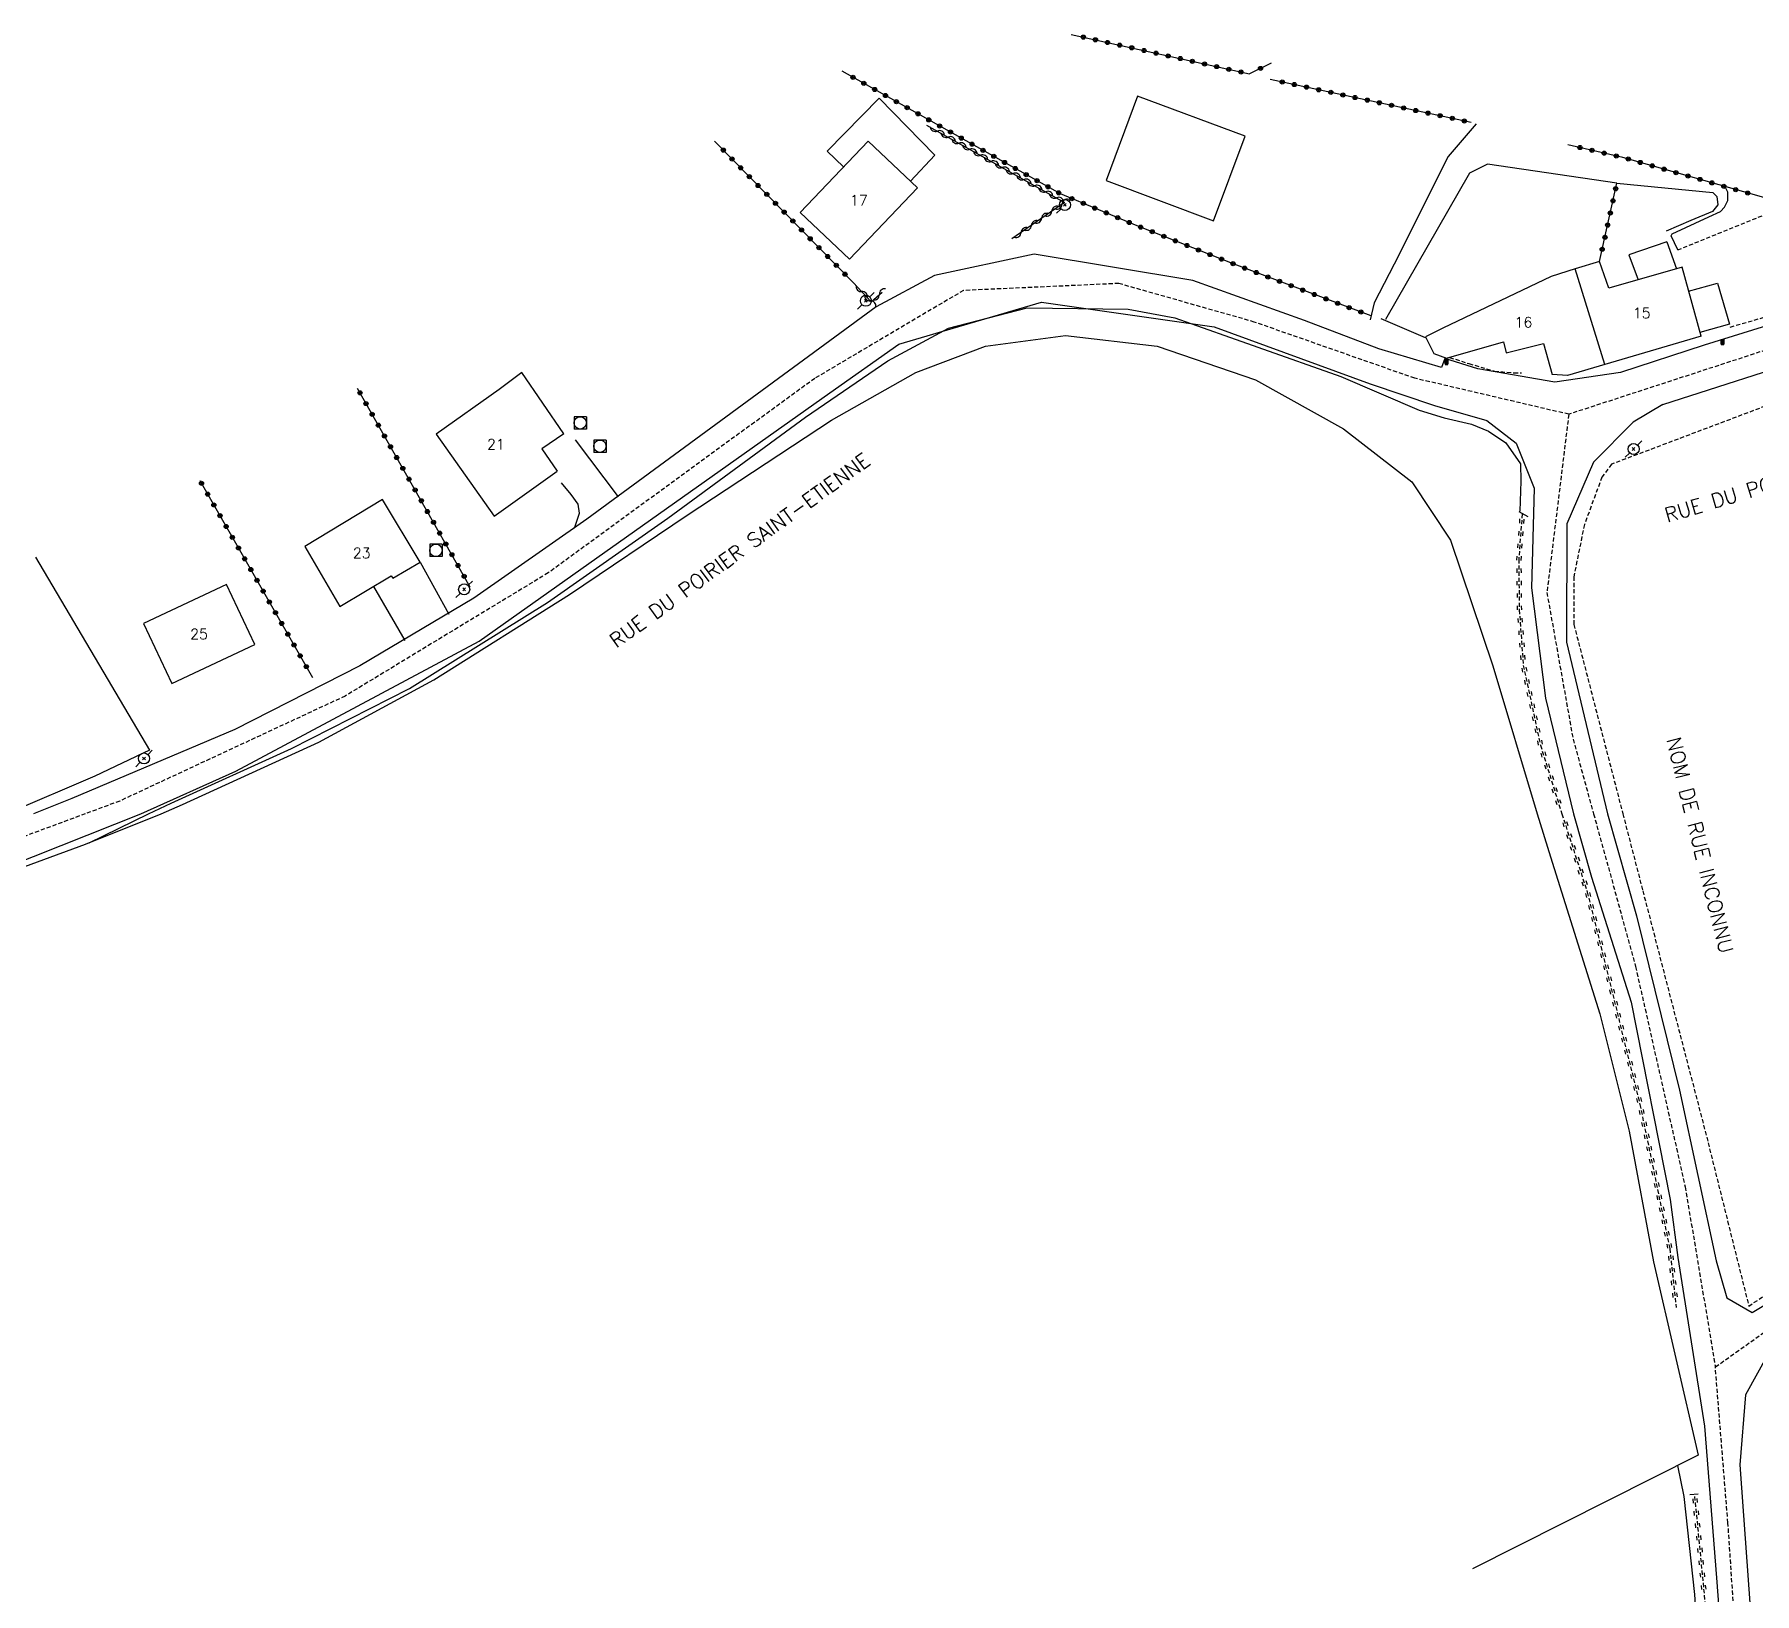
# Model space of a CAD drawing. Header units: millimetres. Extents: x 174000 to 175001, y 112000 to 113000.
# Drawn here: x 174452.9 to 174660.6, y 112576.8 to 112765.1 of the extents above; entities that cross this region are included whole.
import ezdxf
from ezdxf.enums import TextEntityAlignment as Align

# ---------------------------------------------------------------- set-up
doc = ezdxf.new("R2010")
doc.units = ezdxf.units.MM
doc.linetypes.add('DASHED', pattern=[0.75, 0.5, -0.25])
doc.layers.get('0').update_dxf_attribs({"linetype": 'CONTINUOUS'})
for name, color, linetype in [('W0001', 6, 'DASHED'), ('W0008', 7, 'CONTINUOUS'), ('W0017', 7, 'CONTINUOUS'), ('W0101', 7, 'CONTINUOUS'), ('W0104', 1, 'CONTINUOUS'), ('W0112', 1, 'DASHED'), ('W0120', 7, 'CONTINUOUS'), ('W0211', 2, 'CONTINUOUS'), ('W0214', 2, 'CONTINUOUS'), ('W0220', 5, 'DASHED'), ('W0303', 7, 'CONTINUOUS'), ('W0310', 3, 'CONTINUOUS'), ('W0322', 7, 'CONTINUOUS'), ('W0323', 7, 'CONTINUOUS'), ('W0330', 7, 'CONTINUOUS'), ('W0401', 7, 'CONTINUOUS'), ('W0420', 7, 'CONTINUOUS'), ('W0473', 7, 'CONTINUOUS'), ('W0989', 7, 'CONTINUOUS'), ('W0991', 7, 'CONTINUOUS'), ('W1102', 7, 'CONTINUOUS')]:
    doc.layers.add(name, color=color, linetype=linetype)
doc.styles.get("Standard").update_dxf_attribs({"font": 'romans.shx', "width": 0.85})

# ---------------------------------------------------------------- blocks, each defined once
blk = doc.blocks.new('T401')
for p, q in [((-0.3, 0.3), (0, 0.3)), ((-0.3, -0.25), (-0.3, 0.3)), ((-0.3, 0.15), (0, 0.15)), ((-0.3, 0), (0, 0)), ((0, 0.3), (0, -0.25)), ((-0.3, -0.15), (0, -0.15)), ((-0.3, -0.25), (-0.3, -0.3)), ((-0.3, -0.3), (0, -0.3)), ((0, -0.3), (0, -0.25))]:
    blk.add_line(p, q)
blk = doc.blocks.new('T473')
for p, q in [((-0.166667, 0.166667), (0.166667, -0.166667)), ((-0.166667, -0.166667), (0.166667, 0.166667)), ((0.500001, 0.500001), (1.000002, 1.000002)), ((-1.000002, -1.000002), (-0.500001, -0.500001))]:
    blk.add_line(p, q)
blk.add_ellipse((0, 0), major_axis=(0.471405, 0.471405), ratio=1, start_param=5.4977871438, end_param=11.780972451)
blk = doc.blocks.new('T420')
for p, q in [((0.75, 0.75), (-0.75, 0.75)), ((-0.75, 0.75), (-0.75, -0.75)), ((0.75, 0.75), (0.75, -0.75)), ((0.75, -0.75), (-0.75, -0.75))]:
    blk.add_line(p, q)
blk.add_ellipse((0, 0), major_axis=(-0.53, 0.53), ratio=1, start_param=3.926991, end_param=10.210176)
blk = doc.blocks.new('t323o')
at = {"color": 0, "linetype": 'Continuous'}
for radius in [0.25, 0.15]:
    blk.add_circle((0, 0), radius, dxfattribs=at)
blk = doc.blocks.new('t322o')
at = {"color": 0, "linetype": 'Continuous'}
for radius in [0.25, 0.15]:
    blk.add_circle((0, 0), radius, dxfattribs=at)
blk = doc.blocks.new('t310o')
at = {"color": 0, "linetype": 'Continuous'}
for centre, start, end in [((-0.5, 0.38), 216.8699, 323.1304), ((0.5, -0.37), 36.8699, 143.1303)]:
    blk.add_arc(centre, 0.625, start, end, dxfattribs=at)
blk = doc.blocks.new('t220o')
at = {"color": 0, "linetype": 'Continuous'}
for p, q in [((-0.25, 0.25), (0.25, 0.25)), ((-0.25, -0.25), (0.25, -0.25))]:
    blk.add_line(p, q, dxfattribs=at)

msp = doc.modelspace()

# ---------------------------------------------------------------- linework, layer by layer
at = {"layer": 'W0001'}
for points in [[(174841.88, 112727.09), (174824.91, 112736.32), (174801.29, 112747.64), (174789.46, 112751.99), (174766.4, 112751.75), (174747.29, 112750.4), (174722, 112744.62), (174672.71, 112730.5), (174638.2, 112719.26)], [(174638.2, 112719.26), (174619.6, 112723.61), (174600.22, 112730.4), (174583.86, 112735.06), (174565.08, 112734.21), (174547.14, 112723.6), (174514.94, 112700.11), (174490.4, 112685.22), (174463.17, 112672.54), (174459.02, 112671)], [(174638.2, 112719.26), (174635.56, 112697.72), (174638.72, 112680.01), (174641.2, 112671)], [(174459.02, 112671), (174428.64, 112659.74), (174401.81, 112652), (174366.78, 112643.09), (174327.46, 112632.96), (174299.38, 112625.79), (174272.42, 112618.98)], [(174641.2, 112671), (174646.27, 112652.54), (174652.26, 112625.93), (174655.91, 112604.18)], [(174655.91, 112604.18), (174673.95, 112616.96), (174700.27, 112634.42), (174727.07, 112651.78), (174756.61, 112671)], [(174595.85, 112171), (174599.1, 112192.9), (174604.62, 112223.25), (174610.13, 112246.88), (174620.47, 112290.99), (174631.07, 112338.17), (174639.78, 112375.72), (174649.17, 112416.22), (174656.26, 112446.24), (174661.36, 112475.16), (174661.72, 112505.61), (174660.26, 112542.99), (174657.43, 112585.35), (174655.91, 112604.18)]]:
    msp.add_lwpolyline(points, dxfattribs=at)
at = {"layer": 'W0008'}
for points in [[(174727.61, 112748.25), (174715.55, 112745.25), (174683.76, 112736.65), (174654.55, 112727.6), (174644.43, 112724.32), (174636.5, 112723.14), (174627.21, 112724.75), (174623.25, 112726.01)], [(174622.84, 112724.92), (174615.24, 112727.15), (174606.3, 112730.57), (174592.79, 112735.43), (174573.62, 112738.6), (174561.57, 112736.03), (174554.54, 112732.23), (174519.6, 112706.57), (174505.94, 112697.06), (174492.18, 112688.86), (174477.08, 112681.2), (174457.41, 112672.83), (174452.75, 112671)], [(174465.74, 112671), (174477.2, 112676.13), (174506.58, 112691.84), (174548.94, 112721.84), (174557.3, 112727.74), (174574.5, 112732.8), (174595.35, 112729.81), (174614.2, 112722.93), (174621.97, 112720.31), (174628.32, 112718.49), (174631.86, 112715.75), (174634.01, 112710.33), (174633.7, 112698.31), (174635.4, 112684.95), (174638.77, 112671)], [(174623.25, 112726.01), (174622.84, 112724.92)], [(174649.56, 112720.45), (174668.35, 112726.47)], [(174649.56, 112720.45), (174645.96, 112718.32), (174641.18, 112713.49), (174637.97, 112706.03), (174637.92, 112691.72), (174642.87, 112671)], [(174366.57, 112640.92), (174403.23, 112650.32), (174430.74, 112658.22), (174449.62, 112664.6), (174465.74, 112671)], [(174638.77, 112671), (174640.93, 112663.36), (174645.73, 112648.24), (174650.43, 112624.41), (174651.37, 112617.38), (174654.59, 112597.02), (174656.06, 112578.71)], [(174642.87, 112671), (174646.39, 112658.68), (174651.58, 112637.6), (174656.02, 112617.01)], [(174686.28, 112623.17), (174672.15, 112613.3), (174662.25, 112605.69), (174659.54, 112600.8), (174658.86, 112592.37), (174660.16, 112574.56), (174662.27, 112539.12), (174663.59, 112504.25), (174663.59, 112481.91), (174662, 112465.92), (174658.39, 112447.66), (174650.41, 112413.46), (174638.63, 112362.74), (174629, 112320.61), (174620.11, 112281.29), (174611.35, 112244.15), (174604.84, 112216.65), (174600.7, 112192.68), (174597.54, 112171)], [(174656.02, 112617.01), (174657.31, 112612.53)], [(174660.34, 112610.76), (174668.05, 112615.37)], [(174657.31, 112612.53), (174660.34, 112610.76)], [(174656.06, 112578.71), (174657.52, 112558.96), (174658.94, 112531.12), (174659.83, 112506.68), (174659.96, 112487.04), (174658.38, 112466.94), (174654.84, 112448.92), (174645.83, 112410.69), (174637.34, 112374.56), (174628.44, 112334.13), (174621.24, 112302.49), (174612.96, 112267.32), (174603.16, 112226.18), (174598.29, 112200.05), (174594.02, 112171)]]:
    msp.add_lwpolyline(points, dxfattribs=at)
at = {"layer": 'W0017'}
for points in [[(174518.2, 112716.18), (174523.4, 112709.29)], [(174518.09, 112705.5), (174518.71, 112707.32), (174518.55, 112708.4), (174517.69, 112709.55), (174516.53, 112710.96)], [(174499.48, 112701.41), (174502.94, 112695.12)], [(174493.84, 112698.47), (174497.63, 112691.93)]]:
    msp.add_lwpolyline(points, dxfattribs=at)
at = {"layer": 'W0101'}
for points in [[(174582.31, 112747.49), (174595.3, 112742.64), (174599.1, 112752.85), (174586.11, 112757.69), (174582.31, 112747.49)], [(174551.34, 112737.98), (174559.52, 112746.62), (174553.56, 112752.27), (174545.37, 112743.62), (174551.34, 112737.98)], [(174499.48, 112701.41), (174494.93, 112708.95), (174485.54, 112703.28), (174489.77, 112696.04), (174495.97, 112699.74), (174496.18, 112699.48)], [(174469.47, 112686.72), (174479.49, 112691.45), (174476.06, 112698.71), (174466.04, 112693.98), (174469.47, 112686.72)]]:
    msp.add_lwpolyline(points, close=True, dxfattribs=at)
for points in [[(174638.99, 112736.81), (174636.06, 112735.91), (174622.97, 112729.65), (174620.89, 112728.62), (174621.9, 112726.6), (174623.44, 112726.02), (174630.3, 112728), (174630.63, 112726.68), (174635.16, 112727.81)], [(174643.04, 112734.48), (174641.92, 112737.71), (174638.99, 112736.81)], [(174654.18, 112728.68), (174651.89, 112737.04), (174643.04, 112734.48)], [(174654.18, 112728.68), (174642.54, 112725.26)], [(174635.16, 112727.81), (174636.2, 112724.07)], [(174511.73, 112724.32), (174509.02, 112722.26)], [(174516.81, 112716.9), (174511.73, 112724.32)], [(174642.54, 112725.26), (174638.03, 112723.94), (174636.2, 112724.07)], [(174509.02, 112722.26), (174501.38, 112716.87)], [(174501.38, 112716.87), (174508.39, 112706.97), (174516.02, 112712.37)], [(174516.81, 112716.9), (174514.16, 112715.08)], [(174514.16, 112715.08), (174516.02, 112712.37)]]:
    msp.add_lwpolyline(points, dxfattribs=at)
at = {"layer": 'W0104'}
for points in [[(174561.61, 112750.55), (174554.91, 112757.44), (174548.61, 112751.05), (174550.61, 112749.16)], [(174561.61, 112750.55), (174558.7, 112747.4)], [(174650.06, 112740.09), (174645.45, 112738.54), (174646.58, 112735.5)], [(174650.06, 112740.09), (174651.2, 112736.84)], [(174652.68, 112734.13), (174656.16, 112735.09), (174657.63, 112730.15), (174654.05, 112729.14)]]:
    msp.add_lwpolyline(points, dxfattribs=at)
at = {"layer": 'W0112'}
for points in [[(174651.36, 112739.11), (174662.38, 112743.58)], [(174697.71, 112733.75), (174643.38, 112713.23), (174642.21, 112711.67), (174640.09, 112705.95), (174638.8, 112699.63), (174638.81, 112693.85), (174638.82, 112693.86), (174644.73, 112671)], [(174657.71, 112729.8), (174666.44, 112732.33), (174666.21, 112733.13)], [(174623.8, 112726.13), (174626.12, 112725.38), (174629.24, 112724.48), (174631.57, 112724.26), (174632.49, 112724.25)], [(174644.73, 112671), (174647.14, 112661.68), (174655.03, 112631.27), (174659.95, 112611.53), (174683.46, 112627.17), (174709.77, 112644.27)]]:
    msp.add_lwpolyline(points, dxfattribs=at)
at = {"layer": 'W0120'}
for points in [[(174633.28, 112706.88), (174632.21, 112707.46)], [(174653.84, 112588.8), (174652.83, 112588.72)]]:
    msp.add_lwpolyline(points, dxfattribs=at)
at = {"layer": 'W0211'}
for points in [[(174627.01, 112754.34), (174623.64, 112750.4), (174617.11, 112737.41), (174614.68, 112732.71), (174614.23, 112730.67)], [(174651.36, 112739.11), (174650.56, 112740.82), (174650.71, 112741.07), (174655.1, 112743.11), (174656.51, 112743.74), (174657.02, 112744.26), (174657.41, 112745.08), (174657.41, 112746.11), (174657, 112746.91)], [(174468.17, 112671), (174470.77, 112672.11), (174487.24, 112679.67), (174501.13, 112687.18), (174517.52, 112697.48), (174531.71, 112707.07), (174549.14, 112718.56), (174559.32, 112724.29), (174567.74, 112727.49), (174577.4, 112728.76), (174588.47, 112727.48), (174600.35, 112723.43), (174610.98, 112717.5), (174619.25, 112711.1), (174623.91, 112704.06), (174629.02, 112688.88), (174634.4, 112671)], [(174459.06, 112667.31), (174468.17, 112671)], [(174634.4, 112671), (174635.98, 112665.78), (174641.97, 112646.82), (174645.5, 112632.64), (174648.43, 112616.88), (174653.84, 112593.54)], [(174652.11, 112588.52), (174653.37, 112576.67), (174654.58, 112558.19), (174655.41, 112542.6), (174656.18, 112528.26), (174657.01, 112510), (174657.29, 112495.51), (174657.1, 112484.79), (174655.39, 112469.69), (174653.48, 112456.92), (174650.07, 112440.21), (174646.05, 112422.3)]]:
    msp.add_lwpolyline(points, dxfattribs=at)
at = {"layer": 'W0214'}
for points in [[(174644.02, 112747.17), (174628.38, 112749.48), (174626.21, 112748.4), (174616.06, 112730.7)], [(174644.02, 112747.17), (174655.62, 112746.03), (174656.1, 112745.57), (174656.21, 112744.54), (174655.55, 112743.75), (174652.96, 112742.67), (174649.98, 112741.38)], [(174466.67, 112671), (174469.4, 112672.29), (174483.94, 112678.9), (174498.17, 112686.13), (174514.84, 112696.51), (174529.37, 112706.71), (174546.02, 112718.93), (174555.96, 112725.7), (174563.29, 112729.66), (174572.8, 112732.13), (174585, 112731.96), (174590.62, 112730.89), (174610.65, 112723.81), (174620.15, 112719.77), (174623.15, 112718.82), (174626.46, 112718.05), (174628.5, 112717.2), (174630.6, 112715.79), (174632.36, 112713.28), (174632.41, 112711.17), (174632.31, 112707.57)], [(174459.48, 112667.49), (174466.67, 112671)]]:
    msp.add_lwpolyline(points, dxfattribs=at)
at = {"layer": 'W0220'}
for points in [[(174632.57, 112707.22), (174632.16, 112701.75), (174632.22, 112695.63), (174632.71, 112688.92), (174634.78, 112679.27), (174637.37, 112671)], [(174637.37, 112671), (174640.44, 112661.54), (174646.8, 112635.88), (174650.4, 112618.47), (174651.16, 112611.36)], [(174653.4, 112588.54), (174654.91, 112573.08)]]:
    msp.add_lwpolyline(points, dxfattribs=at)
at = {"layer": 'W0303'}
msp.add_lwpolyline([(174615.49, 112730.84), (174620.85, 112728.54)], dxfattribs=at)
at = {"layer": 'W0310'}
for points in [[(174560.62, 112754.2), (174577.3, 112744.86), (174570.93, 112740.45)], [(174551.78, 112735.17), (174553.93, 112732.85), (174555.25, 112734.03)]]:
    msp.add_lwpolyline(points, dxfattribs=at)
at = {"layer": 'W0322'}
for points in [[(174662.33, 112745.27), (174644.75, 112750.27), (174638.09, 112751.82)], [(174614.33, 112731.14), (174597.8, 112737.39), (174586.07, 112742.03), (174576.8, 112745.89)]]:
    msp.add_lwpolyline(points, dxfattribs=at)
at = {"layer": 'W0323'}
for points in [[(174578.1, 112765.15), (174599.62, 112760.38)], [(174602.26, 112761.67), (174599.62, 112760.38)], [(174576.8, 112745.89), (174550.44, 112760.7)], [(174626.42, 112754.52), (174602.12, 112759.72)], [(174535.03, 112752.24), (174535.31, 112751.96), (174551.78, 112735.17)], [(174641.92, 112737.71), (174644.02, 112747.17)], [(174505.52, 112698.38), (174491.89, 112722.38)], [(174472.86, 112711.25), (174486.46, 112687.48)]]:
    msp.add_lwpolyline(points, dxfattribs=at)
at = {"layer": 'W0330'}
for points in [[(174452.99, 112701.99), (174466.76, 112678.67)], [(174466.76, 112678.67), (174460.16, 112675.55), (174449.81, 112671.1), (174449.56, 112671)], [(174386.59, 112644.89), (174398.09, 112647.93), (174415.35, 112652.51), (174432.38, 112657.69), (174446.62, 112662.79), (174459.06, 112667.31)], [(174653.84, 112593.54), (174626.57, 112579.79)], [(174651.33, 112592.28), (174652.11, 112588.52)]]:
    msp.add_lwpolyline(points, dxfattribs=at)
at = {"layer": 'W1102'}
msp.add_lwpolyline([(174642.54, 112725.26), (174638.99, 112736.81)], dxfattribs=at)

# ---------------------------------------------------------------- block references
at = {"layer": 'W0220'}
for p, rotation in [((174632.39, 112704.86), 265.7805634560847), ((174632.5, 112706.35), 265.7805634560847), ((174632.28, 112703.36), 265.7805634560847), ((174632.17, 112701.87), 265.7805634560847), ((174632.18, 112700.37), 270.5523441620231), ((174632.19, 112698.87), 270.5523441620231), ((174632.21, 112697.37), 270.5523441620231), ((174632.22, 112695.87), 270.5523441620231), ((174632.31, 112694.37), 274.1712334026538), ((174632.42, 112692.87), 274.1712334026538), ((174632.53, 112691.38), 274.1712334026538), ((174632.64, 112689.88), 274.1712334026538), ((174632.82, 112688.4), 282.1276071349528), ((174633.14, 112686.93), 282.1276071349528), ((174633.45, 112685.46), 282.1276071349528), ((174633.77, 112684), 282.1276071349528), ((174634.08, 112682.53), 282.1276071349528), ((174634.4, 112681.06), 282.1276071349528), ((174634.71, 112679.6), 282.1276071349528), ((174635.13, 112678.16), 287.3540389248302), ((174635.58, 112676.73), 287.3540389248302), ((174636.03, 112675.3), 287.3540389248302), ((174636.47, 112673.86), 287.3540389248302), ((174636.92, 112672.43), 287.3540389248302), ((174637.78, 112669.75), 287.9871710862542), ((174638.24, 112668.32), 287.9871710862542), ((174638.7, 112666.9), 287.9871710862542), ((174639.17, 112665.47), 287.9871710862542), ((174639.63, 112664.04), 287.9871710862542), ((174640.09, 112662.62), 287.9871710862542), ((174640.53, 112661.18), 283.9274162111512), ((174640.89, 112659.73), 283.9274162111512), ((174641.25, 112658.27), 283.9274162111512), ((174641.61, 112656.81), 283.9274162111512), ((174641.97, 112655.36), 283.9274162111512), ((174642.34, 112653.9), 283.9274162111512), ((174642.7, 112652.45), 283.9274162111512), ((174643.06, 112650.99), 283.9274162111512), ((174643.42, 112649.53), 283.9274162111512), ((174643.78, 112648.08), 283.9274162111512), ((174644.14, 112646.62), 283.9274162111512), ((174644.5, 112645.17), 283.9274162111512), ((174644.86, 112643.71), 283.9274162111512), ((174645.22, 112642.25), 283.9274162111512), ((174645.58, 112640.8), 283.9274162111512), ((174645.95, 112639.34), 283.9274162111512), ((174646.31, 112637.89), 283.9274162111512), ((174646.67, 112636.43), 283.9274162111512), ((174646.99, 112634.97), 281.6833851343019), ((174647.3, 112633.5), 281.6833851343019), ((174647.6, 112632.03), 281.6833851343019), ((174647.9, 112630.56), 281.6833851343019), ((174648.21, 112629.09), 281.6833851343019), ((174648.51, 112627.62), 281.6833851343019), ((174648.82, 112626.15), 281.6833851343019), ((174649.12, 112624.68), 281.6833851343019), ((174649.42, 112623.22), 281.6833851343019), ((174649.73, 112621.75), 281.6833851343019), ((174650.03, 112620.28), 281.6833851343019), ((174650.33, 112618.81), 281.6833851343019), ((174650.53, 112617.32), 276.0677106290332), ((174650.69, 112615.83), 276.0677106290332), ((174650.84, 112614.34), 276.0677106290332), ((174651, 112612.85), 276.0677106290332), ((174653.45, 112588.01), 275.5747944408891), ((174653.59, 112586.52), 275.5747944408891), ((174653.74, 112585.03), 275.5747944408891), ((174653.89, 112583.53), 275.5747944408891), ((174654.03, 112582.04), 275.5747944408891), ((174654.18, 112580.55), 275.5747944408891), ((174654.32, 112579.05), 275.5747944408891), ((174654.47, 112577.56), 275.5747944408891)]:
    msp.add_blockref('t220o', p, dxfattribs=dict(at, rotation=rotation))
at = {"layer": 'W0310'}
for p, rotation in [((174561.93, 112753.47), 330.7521149978188), ((174563.24, 112752.74), 330.7521149978188), ((174564.55, 112752), 330.7521149978188), ((174565.86, 112751.27), 330.7521149978188), ((174567.16, 112750.54), 330.7521149978188), ((174568.47, 112749.81), 330.7521149978188), ((174569.78, 112749.07), 330.7521149978188), ((174571.09, 112748.34), 330.7521149978188), ((174572.4, 112747.61), 330.7521149978188), ((174573.71, 112746.87), 330.7521149978188), ((174575.02, 112746.14), 330.7521149978188), ((174575.75, 112743.79), 214.6783227327411), ((174576.33, 112745.41), 330.7521149978188), ((174576.99, 112744.64), 214.6783227327411), ((174573.29, 112742.08), 214.6783227327411), ((174574.52, 112742.94), 214.6783227327411), ((174572.05, 112741.23), 214.6783227327411), ((174552.8, 112734.07), 312.9774312530399), ((174554.93, 112733.74), 41.85956763245061), ((174553.82, 112732.97), 312.9774312530399)]:
    msp.add_blockref('t310o', p, dxfattribs=dict(at, rotation=rotation))
at = {"layer": 'W0322'}
for p, rotation in [((174639.55, 112751.48), 166.9293114371602), ((174641.01, 112751.14), 166.9293114371602), ((174642.48, 112750.8), 166.9293114371602), ((174643.94, 112750.46), 166.9293114371602), ((174645.39, 112750.09), 164.1088651200618), ((174646.83, 112749.68), 164.1088651200618), ((174648.28, 112749.27), 164.1088651200618), ((174649.72, 112748.86), 164.1088651200618), ((174651.16, 112748.45), 164.1088651200618), ((174652.6, 112748.04), 164.1088651200618), ((174654.05, 112747.63), 164.1088651200618), ((174655.49, 112747.21), 164.1088651200618), ((174656.93, 112746.8), 164.1088651200618), ((174658.37, 112746.39), 164.1088651200618), ((174578.18, 112745.31), 157.4069143175759), ((174579.57, 112744.74), 157.4069143175759), ((174659.82, 112745.98), 164.1088651200618), ((174580.95, 112744.16), 157.4069143175759), ((174582.34, 112743.59), 157.4069143175759), ((174583.72, 112743.01), 157.4069143175759), ((174585.11, 112742.43), 157.4069143175759), ((174586.5, 112741.86), 158.390877318906), ((174587.89, 112741.31), 158.390877318906), ((174589.29, 112740.76), 158.390877318906), ((174590.68, 112740.21), 158.390877318906), ((174592.08, 112739.65), 158.390877318906), ((174593.47, 112739.1), 158.390877318906), ((174594.86, 112738.55), 158.390877318906), ((174596.26, 112738), 158.390877318906), ((174597.65, 112737.45), 158.390877318906), ((174599.06, 112736.91), 159.2982830359027), ((174600.46, 112736.38), 159.2982830359027), ((174601.86, 112735.85), 159.2982830359027), ((174603.27, 112735.32), 159.2982830359027), ((174604.67, 112734.79), 159.2982830359027), ((174606.07, 112734.26), 159.2982830359027), ((174607.47, 112733.73), 159.2982830359027), ((174608.88, 112733.2), 159.2982830359027), ((174610.28, 112732.67), 159.2982830359027), ((174611.68, 112732.14), 159.2982830359027), ((174613.09, 112731.61), 159.2982830359027)]:
    msp.add_blockref('t322o', p, dxfattribs=dict(at, rotation=rotation))
at = {"layer": 'W0323'}
for p, rotation in [((174579.56, 112764.82), 347.5105429509742), ((174581.03, 112764.5), 347.5105429509742), ((174582.49, 112764.17), 347.5105429509742), ((174583.96, 112763.85), 347.5105429509742), ((174585.42, 112763.53), 347.5105429509742), ((174586.89, 112763.2), 347.5105429509742), ((174588.35, 112762.88), 347.5105429509742), ((174589.81, 112762.55), 347.5105429509742), ((174591.28, 112762.23), 347.5105429509742), ((174592.74, 112761.9), 347.5105429509742), ((174594.21, 112761.58), 347.5105429509742), ((174595.67, 112761.26), 347.5105429509742), ((174597.14, 112760.93), 347.5105429509742), ((174600.97, 112761.04), 206.1205786121598), ((174551.75, 112759.97), 150.6688332047202), ((174553.05, 112759.23), 150.6688332047202), ((174598.6, 112760.61), 347.5105429509742), ((174603.59, 112759.4), 167.9135654570669), ((174605.06, 112759.09), 167.9135654570669), ((174554.36, 112758.5), 150.6688332047202), ((174555.67, 112757.76), 150.6688332047202), ((174556.98, 112757.03), 150.6688332047202), ((174606.52, 112758.78), 167.9135654570669), ((174607.99, 112758.46), 167.9135654570669), ((174609.46, 112758.15), 167.9135654570669), ((174610.92, 112757.83), 167.9135654570669), ((174612.39, 112757.52), 167.9135654570669), ((174613.86, 112757.21), 167.9135654570669), ((174615.32, 112756.89), 167.9135654570669), ((174558.29, 112756.29), 150.6688332047202), ((174559.59, 112755.56), 150.6688332047202), ((174560.9, 112754.82), 150.6688332047202), ((174616.79, 112756.58), 167.9135654570669), ((174618.26, 112756.26), 167.9135654570669), ((174619.72, 112755.95), 167.9135654570669), ((174621.19, 112755.64), 167.9135654570669), ((174622.66, 112755.32), 167.9135654570669), ((174624.13, 112755.01), 167.9135654570669), ((174625.59, 112754.69), 167.9135654570669), ((174562.21, 112754.09), 150.6688332047202), ((174563.52, 112753.36), 150.6688332047202), ((174564.82, 112752.62), 150.6688332047202), ((174536.08, 112751.17), 314.4436474421067), ((174566.13, 112751.89), 150.6688332047202), ((174567.44, 112751.15), 150.6688332047202), ((174537.13, 112750.1), 314.4436474421067), ((174538.18, 112749.03), 314.4436474421067), ((174568.75, 112750.42), 150.6688332047202), ((174570.05, 112749.68), 150.6688332047202), ((174571.36, 112748.95), 150.6688332047202), ((174539.23, 112747.96), 314.4436474421067), ((174540.28, 112746.89), 314.4436474421067), ((174572.67, 112748.21), 150.6688332047202), ((174573.98, 112747.48), 150.6688332047202), ((174575.29, 112746.74), 150.6688332047202), ((174643.87, 112746.5), 77.49300263602153), ((174541.33, 112745.82), 314.4436474421067), ((174542.38, 112744.75), 314.4436474421067), ((174576.59, 112746.01), 150.6688332047202), ((174643.54, 112745.04), 77.49300263602153), ((174543.43, 112743.68), 314.4436474421067), ((174544.48, 112742.6), 314.4436474421067), ((174643.22, 112743.57), 77.49300263602153), ((174545.53, 112741.53), 314.4436474421067), ((174546.58, 112740.46), 314.4436474421067), ((174642.57, 112740.64), 77.49300263602153), ((174642.89, 112742.11), 77.49300263602153), ((174547.63, 112739.39), 314.4436474421067), ((174548.68, 112738.32), 314.4436474421067), ((174642.24, 112739.18), 77.49300263602153), ((174549.73, 112737.25), 314.4436474421067), ((174550.78, 112736.18), 314.4436474421067), ((174492.19, 112721.85), 119.5987423608571), ((174492.93, 112720.55), 119.5987423608571), ((174493.67, 112719.25), 119.5987423608571), ((174494.41, 112717.94), 119.5987423608571), ((174495.15, 112716.64), 119.5987423608571), ((174495.89, 112715.33), 119.5987423608571), ((174496.63, 112714.03), 119.5987423608571), ((174497.37, 112712.72), 119.5987423608571), ((174498.12, 112711.42), 119.5987423608571), ((174473.05, 112710.91), 299.7796873131805), ((174473.79, 112709.61), 299.7796873131805), ((174498.86, 112710.12), 119.5987423608571), ((174474.54, 112708.31), 299.7796873131805), ((174475.28, 112707.01), 299.7796873131805), ((174499.6, 112708.81), 119.5987423608571), ((174500.34, 112707.51), 119.5987423608571), ((174476.03, 112705.7), 299.7796873131805), ((174501.08, 112706.2), 119.5987423608571), ((174501.82, 112704.9), 119.5987423608571), ((174476.77, 112704.4), 299.7796873131805), ((174477.52, 112703.1), 299.7796873131805), ((174502.56, 112703.6), 119.5987423608571), ((174478.26, 112701.8), 299.7796873131805), ((174503.3, 112702.29), 119.5987423608571), ((174504.04, 112700.99), 119.5987423608571), ((174479.01, 112700.5), 299.7796873131805), ((174479.75, 112699.2), 299.7796873131805), ((174504.78, 112699.68), 119.5987423608571), ((174480.5, 112697.89), 299.7796873131805), ((174481.24, 112696.59), 299.7796873131805), ((174481.99, 112695.29), 299.7796873131805), ((174482.73, 112693.99), 299.7796873131805), ((174483.48, 112692.69), 299.7796873131805), ((174484.22, 112691.38), 299.7796873131805), ((174484.97, 112690.08), 299.7796873131805), ((174485.71, 112688.78), 299.7796873131805)]:
    msp.add_blockref('t323o', p, dxfattribs=dict(at, rotation=rotation))
at = {"layer": 'W0401'}
for p in [(174656.92, 112727.99), (174623.58, 112725.59)]:
    msp.add_blockref('T401', p, dxfattribs=at)
at = {"layer": 'W0420'}
for p in [(174518.8, 112718.22), (174521.18, 112715.4), (174501.37, 112702.82)]:
    msp.add_blockref('T420', p, dxfattribs=at)
at = {"layer": 'W0473'}
for p in [(174577.34, 112744.55), (174553.3, 112732.97), (174646.03, 112715.06), (174504.78, 112698.11), (174466.11, 112677.68)]:
    msp.add_blockref('T473', p, dxfattribs=at)

# ---------------------------------------------------------------- texts
at = {"layer": 'W0989'}
for s, rotation, p in [('RUE DU POIRIER SAINT-ETIENNE', 16.6698, (174668.09, 112712.48)), ('RUE DU POIRIER SAINT-ETIENNE', 35.9498, (174538.06, 112702.85)), ('NOM DE RUE INCONNU', 283.9779, (174654.06, 112667.21))]:
    msp.add_text(s, height=1.75, rotation=rotation, dxfattribs=at).set_placement(p, align=Align.MIDDLE_CENTER)
at = {"layer": 'W0991'}
for s, p in [('17', (174552.45, 112745.12)), ('15', (174647.02, 112731.49)), ('16', (174632.73, 112730.38)), ('21', (174508.61, 112715.64)), ('23', (174492.41, 112702.5)), ('25', (174472.76, 112692.71))]:
    msp.add_text(s, height=1.25, dxfattribs=at).set_placement(p, align=Align.MIDDLE_CENTER)

doc.saveas('drawing.dxf')
